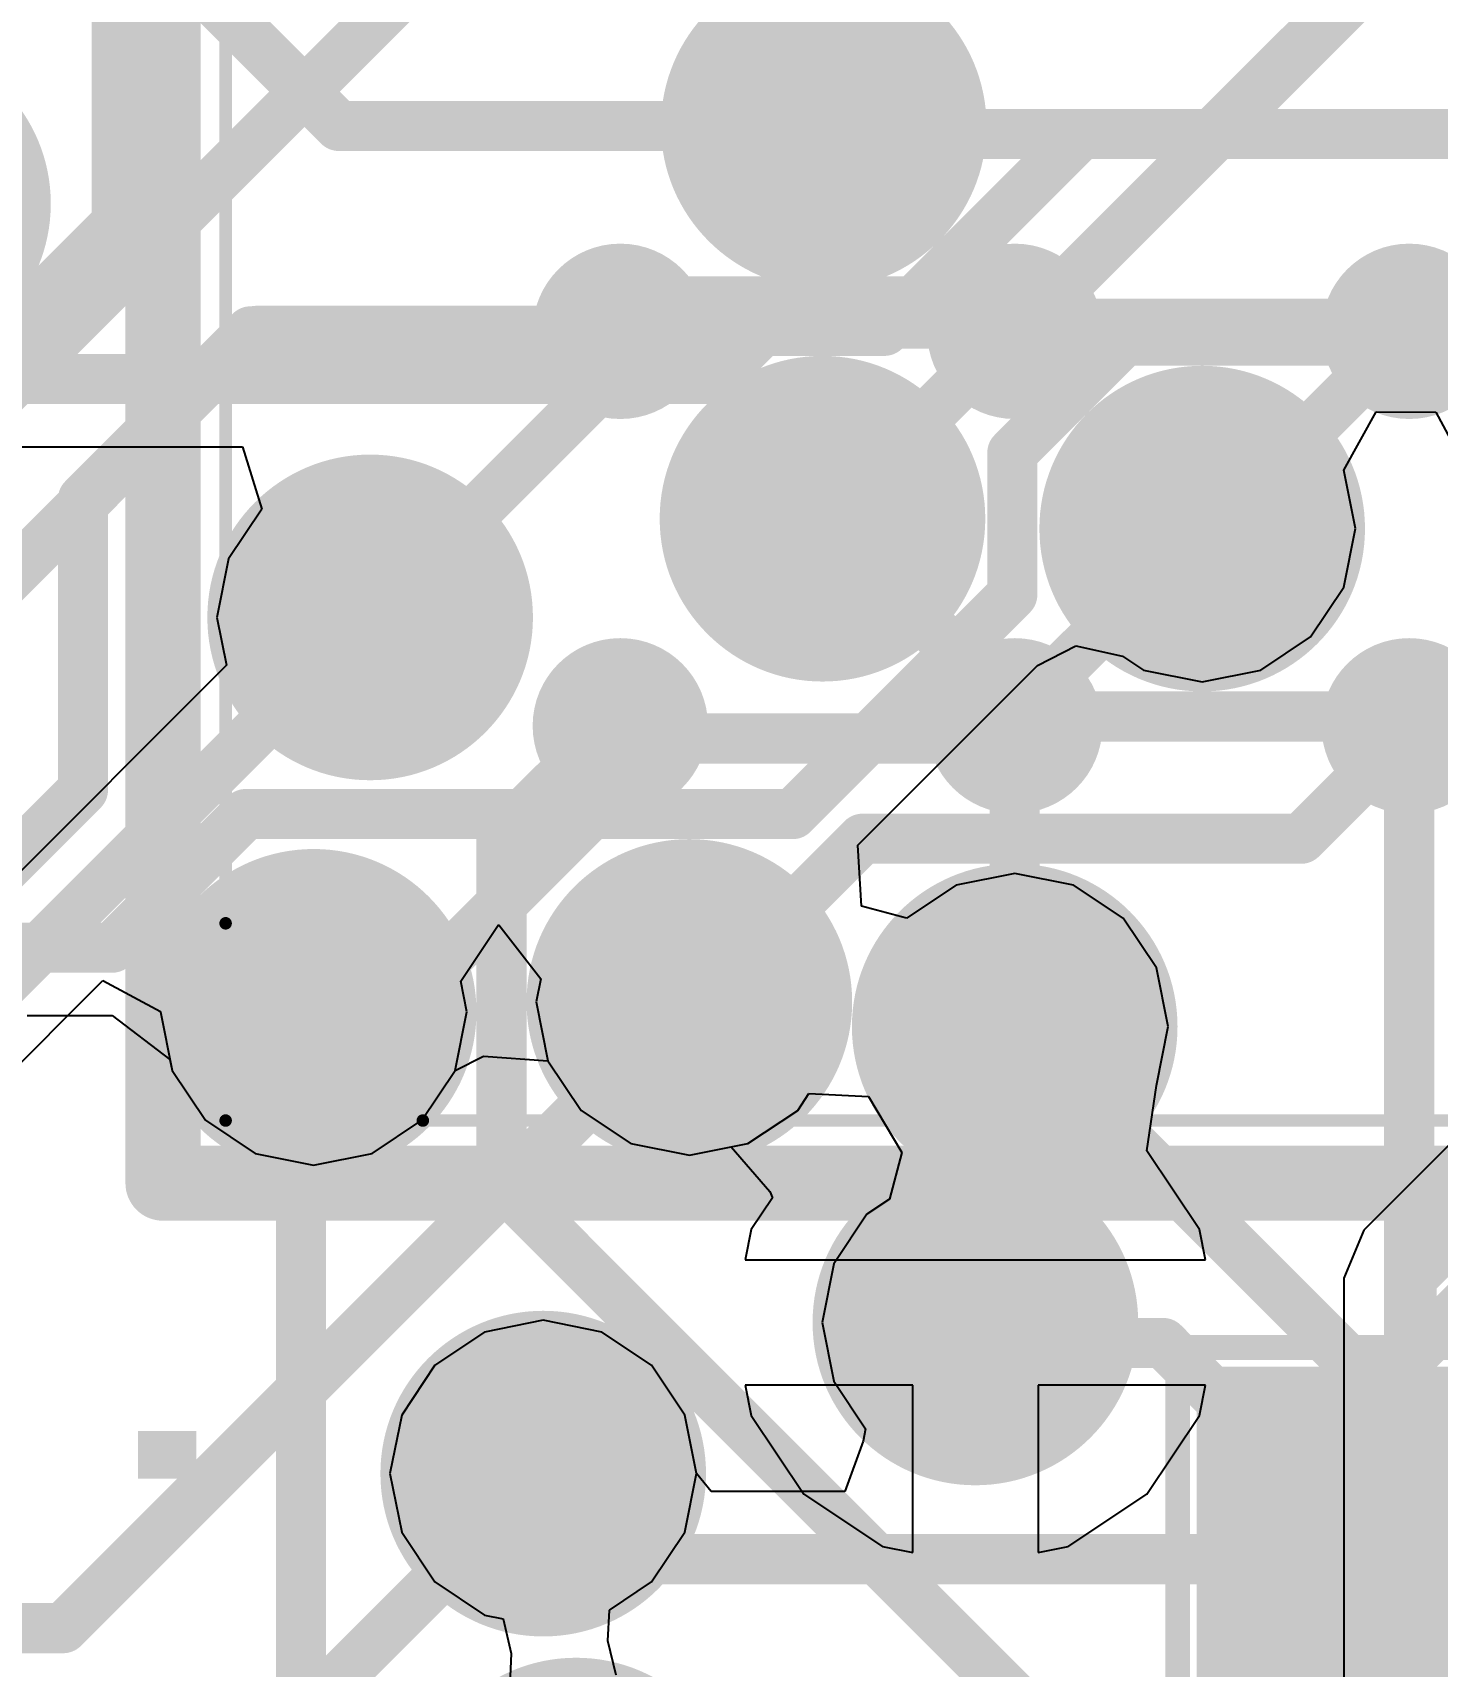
# Model space of a CAD drawing. Header units: millimetres. Extents: x 3.1 to 4.26, y 1.5 to 2.82.
# Drawn here: x 3.6625 to 3.7747, y 1.9029 to 2.0333 of the extents above; entities that cross this region are included whole.
import ezdxf

# ---------------------------------------------------------------- set-up
doc = ezdxf.new("R2010")
doc.units = ezdxf.units.MM
doc.header["$MEASUREMENT"] = 0
for name, color, linetype in [('BottomLayer', 5, 'Continuous'), ('BottomSolder', 6, 'Continuous'), ('Mechanical13', 56, 'Continuous'), ('Mechanical15', 56, 'Continuous'), ('MidLayer1', 16, 'Continuous'), ('MidLayer2', 76, 'Continuous'), ('TopLayer', 1, 'Continuous'), ('TopOverlay', 2, 'Continuous'), ('TopPaste', 8, 'Continuous'), ('TopSolder', 216, 'Continuous'), ('ViaHoleLayer', 16, 'Continuous')]:
    doc.layers.add(name, color=color, linetype=linetype)

# ---------------------------------------------------------------- blocks, each defined once
blk = doc.blocks.new('21_0735_MXM_9')
at = {"layer": 'TopLayer'}
h = blk.add_hatch(color=1, dxfattribs=at)
edge = h.paths.add_edge_path()
edge.add_arc((-0.125984, 0.125984), 0.007, 0, 360)
h = blk.add_hatch(color=1, dxfattribs=at)
edge = h.paths.add_edge_path()
edge.add_arc((-0.094488, 0.125984), 0.007, 0, 360)
h = blk.add_hatch(color=1, dxfattribs=at)
edge = h.paths.add_edge_path()
edge.add_arc((-0.125984, 0.094488), 0.007, 0, 360)
h = blk.add_hatch(color=1, dxfattribs=at)
edge = h.paths.add_edge_path()
edge.add_arc((-0.094488, 0.094488), 0.007, 0, 360)
h = blk.add_hatch(color=1, dxfattribs=at)
edge = h.paths.add_edge_path()
edge.add_arc((-0.125984, 0.062992), 0.007, 0, 360)
h = blk.add_hatch(color=1, dxfattribs=at)
edge = h.paths.add_edge_path()
edge.add_arc((-0.094488, 0.062992), 0.007, 0, 360)
at = {"layer": 'TopPaste'}
h = blk.add_hatch(color=8, dxfattribs=at)
edge = h.paths.add_edge_path()
edge.add_arc((-0.125984, 0.125984), 0.007, 0, 360)
h = blk.add_hatch(color=8, dxfattribs=at)
edge = h.paths.add_edge_path()
edge.add_arc((-0.094488, 0.125984), 0.007, 0, 360)
h = blk.add_hatch(color=8, dxfattribs=at)
edge = h.paths.add_edge_path()
edge.add_arc((-0.125984, 0.094488), 0.007, 0, 360)
h = blk.add_hatch(color=8, dxfattribs=at)
edge = h.paths.add_edge_path()
edge.add_arc((-0.094488, 0.094488), 0.007, 0, 360)
h = blk.add_hatch(color=8, dxfattribs=at)
edge = h.paths.add_edge_path()
edge.add_arc((-0.125984, 0.062992), 0.007, 0, 360)
h = blk.add_hatch(color=8, dxfattribs=at)
edge = h.paths.add_edge_path()
edge.add_arc((-0.094488, 0.062992), 0.007, 0, 360)
at = {"layer": 'TopSolder'}
h = blk.add_hatch(color=216, dxfattribs=at)
edge = h.paths.add_edge_path()
edge.add_arc((-0.125984, 0.125984), 0.007, 0, 360)
h = blk.add_hatch(color=216, dxfattribs=at)
edge = h.paths.add_edge_path()
edge.add_arc((-0.094488, 0.125984), 0.007, 0, 360)
h = blk.add_hatch(color=216, dxfattribs=at)
edge = h.paths.add_edge_path()
edge.add_arc((-0.125984, 0.094488), 0.007, 0, 360)
h = blk.add_hatch(color=216, dxfattribs=at)
edge = h.paths.add_edge_path()
edge.add_arc((-0.094488, 0.094488), 0.007, 0, 360)
h = blk.add_hatch(color=216, dxfattribs=at)
edge = h.paths.add_edge_path()
edge.add_arc((-0.125984, 0.062992), 0.007, 0, 360)
h = blk.add_hatch(color=216, dxfattribs=at)
edge = h.paths.add_edge_path()
edge.add_arc((-0.094488, 0.062992), 0.007, 0, 360)
at = {"layer": 'Mechanical13', "const_width": 0.001}
for points in [[(-0.141752, 0.1575), (-0.1575, 0.141752)], [(-0.1575, 0.1575), (0.1575, 0.1575)], [(-0.1575, 0.1575), (-0.1575, -0.1575)]]:
    blk.add_lwpolyline(points, dxfattribs=at)
at = {"layer": 'Mechanical13', "const_width": 0.0005}
for points in [[(-0.15775, 0.1575, 1), (-0.15725, 0.1575, 1)], [(-0.15775, 0.1575, 1), (-0.15725, 0.1575, 1)], [(-0.142002, 0.1575, 1), (-0.141502, 0.1575, 1)], [(-0.15775, 0.141752, 1), (-0.15725, 0.141752, 1)]]:
    blk.add_lwpolyline(points, format="xyb", close=True, dxfattribs=at)
at = {"layer": 'TopOverlay', "const_width": 0.006}
for points in [[(-0.1625, 0.1625), (0.1625, 0.1625)], [(-0.1625, 0.1625), (-0.1625, -0.1625)]]:
    blk.add_lwpolyline(points, dxfattribs=at)
at = {"layer": 'TopOverlay', "const_width": 0.003}
blk.add_lwpolyline([(-0.164, 0.1625, 1), (-0.161, 0.1625, 1)], format="xyb", close=True, dxfattribs=at)
blk.add_lwpolyline([(-0.164, 0.1625, 1), (-0.161, 0.1625, 1)], format="xyb", close=True, dxfattribs=at)
at = {"layer": 'TopOverlay'}
blk.add_text('.', height=0.03, dxfattribs=at).set_placement((-0.189764, 0.159842))
blk = doc.blocks.new('CAPC1005X60X30LL05T10_19')
at = {"layer": 'TopLayer'}
for points in [[(-0.02598, -0.01024), (-0.02598, 0.01024), (-0.00394, 0.01024), (-0.00394, -0.01024)], [(0.00394, -0.01024), (0.00394, 0.01024), (0.02598, 0.01024), (0.02598, -0.01024)]]:
    blk.add_hatch(color=1, dxfattribs=at).paths.add_polyline_path(points)
at = {"layer": 'TopPaste'}
for points in [[(-0.02598, -0.01024), (-0.02598, 0.01024), (-0.00394, 0.01024), (-0.00394, -0.01024)], [(0.00394, -0.01024), (0.00394, 0.01024), (0.02598, 0.01024), (0.02598, -0.01024)]]:
    blk.add_hatch(color=8, dxfattribs=at).paths.add_polyline_path(points)
at = {"layer": 'TopSolder'}
for points in [[(-0.02998, -0.01424), (-0.02998, 0.01424), (0.00006, 0.01424), (0.00006, -0.01424)], [(-0.00006, -0.01424), (-0.00006, 0.01424), (0.02998, 0.01424), (0.02998, -0.01424)]]:
    blk.add_hatch(color=216, dxfattribs=at).paths.add_polyline_path(points)
at = {"layer": 'Mechanical13', "const_width": 0.00394}
for points in [[(-0.02067, 0.01083), (-0.02067, -0.01083)], [(-0.02067, 0.01083), (0.02067, 0.01083)], [(0.02067, 0.01083), (0.02067, -0.01083)], [(-0.02067, -0.01083), (0.02067, -0.01083)]]:
    blk.add_lwpolyline(points, dxfattribs=at)
at = {"layer": 'Mechanical13', "const_width": 0.00197}
for points in [[(-0.02165, 0.01083, 1), (-0.01969, 0.01083, 1)], [(-0.02165, 0.01083, 1), (-0.01969, 0.01083, 1)], [(0.01969, 0.01083, 1), (0.02165, 0.01083, 1)], [(0.01969, 0.01083, 1), (0.02165, 0.01083, 1)], [(-0.02165, -0.01083, 1), (-0.01969, -0.01083, 1)], [(-0.02165, -0.01083, 1), (-0.01969, -0.01083, 1)], [(0.01969, -0.01083, 1), (0.02165, -0.01083, 1)], [(0.01969, -0.01083, 1), (0.02165, -0.01083, 1)]]:
    blk.add_lwpolyline(points, format="xyb", close=True, dxfattribs=at)
at = {"layer": 'Mechanical15'}
for points, const_width in [([(-0.0315, 0.01575), (-0.0315, -0.01575)], 0.00197), ([(-0.0315, 0.01575), (0.0315, 0.01575)], 0.00197), ([(0.0315, 0.01575), (0.0315, -0.01575)], 0.00197), ([(0, 0.01083), (0, -0.01083)], 0.00394), ([(-0.01083, 0), (0.01083, 0)], 0.00394), ([(-0.0315, -0.01575), (0.0315, -0.01575)], 0.00197)]:
    blk.add_lwpolyline(points, dxfattribs=dict(at, const_width=const_width))
for points, const_width in [([(-0.03199, 0.01575, 1), (-0.031, 0.01575, 1)], 0.000984), ([(-0.03199, 0.01575, 1), (-0.031, 0.01575, 1)], 0.000984), ([(0.031, 0.01575, 1), (0.03199, 0.01575, 1)], 0.000984), ([(0.031, 0.01575, 1), (0.03199, 0.01575, 1)], 0.000984), ([(-0.00098, 0.01083, 1), (0.00098, 0.01083, 1)], 0.00197), ([(-0.01181, 0, 1), (-0.00984, 0, 1)], 0.00197), ([(0.00984, 0, 1), (0.01181, 0, 1)], 0.00197), ([(-0.00098, -0.01083, 1), (0.00098, -0.01083, 1)], 0.00197), ([(-0.03199, -0.01575, 1), (-0.031, -0.01575, 1)], 0.000984), ([(-0.03199, -0.01575, 1), (-0.031, -0.01575, 1)], 0.000984), ([(0.031, -0.01575, 1), (0.03199, -0.01575, 1)], 0.000984), ([(0.031, -0.01575, 1), (0.03199, -0.01575, 1)], 0.000984)]:
    blk.add_lwpolyline(points, format="xyb", close=True, dxfattribs=dict(at, const_width=const_width))

msp = doc.modelspace()

# ---------------------------------------------------------------- hatches: boundary and pattern name
at = {"layer": 'BottomLayer'}
h = msp.add_hatch(color=5, dxfattribs=at)
edge = h.paths.add_edge_path()
edge.add_arc((3.72569, 2.02585), 0.009, 0, 360)
h = msp.add_hatch(color=5, dxfattribs=at)
edge = h.paths.add_edge_path()
edge.add_arc((3.72559, 1.99449), 0.009, 0, 360)
h = msp.add_hatch(color=5, dxfattribs=at)
edge = h.paths.add_edge_path()
edge.add_arc((3.75591, 1.9937), 0.009, 0, 360)
h = msp.add_hatch(color=5, dxfattribs=at)
edge = h.paths.add_edge_path()
edge.add_arc((3.68947, 1.98661), 0.009, 0, 360)
h = msp.add_hatch(color=5, dxfattribs=at)
edge = h.paths.add_edge_path()
edge.add_arc((3.71496, 1.95591), 0.009, 0, 360)
h = msp.add_hatch(color=5, dxfattribs=at)
edge = h.paths.add_edge_path()
edge.add_arc((3.68496, 1.95512), 0.009, 0, 360)
h = msp.add_hatch(color=5, dxfattribs=at)
edge = h.paths.add_edge_path()
edge.add_arc((3.74094, 1.95394), 0.009, 0, 360)
h = msp.add_hatch(color=5, dxfattribs=at)
edge = h.paths.add_edge_path()
edge.add_arc((3.7378, 1.93032), 0.009, 0, 360)
h = msp.add_hatch(color=5, dxfattribs=at)
edge = h.paths.add_edge_path()
edge.add_arc((3.70329, 1.91825), 0.009, 0, 360)
at = {"layer": 'BottomSolder'}
h = msp.add_hatch(color=6, dxfattribs=at)
edge = h.paths.add_edge_path()
edge.add_arc((3.72569, 2.02585), 0.013, 0, 360)
h = msp.add_hatch(color=6, dxfattribs=at)
edge = h.paths.add_edge_path()
edge.add_arc((3.65097, 2.01965), 0.013, 0, 360)
h = msp.add_hatch(color=6, dxfattribs=at)
edge = h.paths.add_edge_path()
edge.add_arc((3.72559, 1.99449), 0.013, 0, 360)
h = msp.add_hatch(color=6, dxfattribs=at)
edge = h.paths.add_edge_path()
edge.add_arc((3.75591, 1.9937), 0.013, 0, 360)
h = msp.add_hatch(color=6, dxfattribs=at)
edge = h.paths.add_edge_path()
edge.add_arc((3.68947, 1.98661), 0.013, 0, 360)
h = msp.add_hatch(color=6, dxfattribs=at)
edge = h.paths.add_edge_path()
edge.add_arc((3.71496, 1.95591), 0.013, 0, 360)
h = msp.add_hatch(color=6, dxfattribs=at)
edge = h.paths.add_edge_path()
edge.add_arc((3.68496, 1.95512), 0.013, 0, 360)
h = msp.add_hatch(color=6, dxfattribs=at)
edge = h.paths.add_edge_path()
edge.add_arc((3.74094, 1.95394), 0.013, 0, 360)
h = msp.add_hatch(color=6, dxfattribs=at)
edge = h.paths.add_edge_path()
edge.add_arc((3.7378, 1.93032), 0.013, 0, 360)
h = msp.add_hatch(color=6, dxfattribs=at)
edge = h.paths.add_edge_path()
edge.add_arc((3.70329, 1.91825), 0.013, 0, 360)
h = msp.add_hatch(color=6, dxfattribs=at)
edge = h.paths.add_edge_path()
edge.add_arc((3.70591, 1.89055), 0.013, 0, 360)
at = {"layer": 'MidLayer1'}
h = msp.add_hatch(color=16, dxfattribs=at)
edge = h.paths.add_edge_path()
edge.add_arc((3.72569, 2.02585), 0.009, 0, 360)
h = msp.add_hatch(color=16, dxfattribs=at)
edge = h.paths.add_edge_path()
edge.add_arc((3.72559, 1.99449), 0.009, 0, 360)
h = msp.add_hatch(color=16, dxfattribs=at)
edge = h.paths.add_edge_path()
edge.add_arc((3.75591, 1.9937), 0.009, 0, 360)
h = msp.add_hatch(color=16, dxfattribs=at)
edge = h.paths.add_edge_path()
edge.add_arc((3.68947, 1.98661), 0.009, 0, 360)
h = msp.add_hatch(color=16, dxfattribs=at)
edge = h.paths.add_edge_path()
edge.add_arc((3.71496, 1.95591), 0.009, 0, 360)
h = msp.add_hatch(color=16, dxfattribs=at)
edge = h.paths.add_edge_path()
edge.add_arc((3.68496, 1.95512), 0.009, 0, 360)
h = msp.add_hatch(color=16, dxfattribs=at)
edge = h.paths.add_edge_path()
edge.add_arc((3.74094, 1.95394), 0.009, 0, 360)
h = msp.add_hatch(color=16, dxfattribs=at)
edge = h.paths.add_edge_path()
edge.add_arc((3.7378, 1.93032), 0.009, 0, 360)
h = msp.add_hatch(color=16, dxfattribs=at)
edge = h.paths.add_edge_path()
edge.add_arc((3.70329, 1.91825), 0.009, 0, 360)
at = {"layer": 'MidLayer2'}
h = msp.add_hatch(color=76, dxfattribs=at)
edge = h.paths.add_edge_path()
edge.add_arc((3.72569, 2.02585), 0.009, 0, 360)
h = msp.add_hatch(color=76, dxfattribs=at)
edge = h.paths.add_edge_path()
edge.add_arc((3.72559, 1.99449), 0.009, 0, 360)
h = msp.add_hatch(color=76, dxfattribs=at)
edge = h.paths.add_edge_path()
edge.add_arc((3.75591, 1.9937), 0.009, 0, 360)
h = msp.add_hatch(color=76, dxfattribs=at)
edge = h.paths.add_edge_path()
edge.add_arc((3.68947, 1.98661), 0.009, 0, 360)
h = msp.add_hatch(color=76, dxfattribs=at)
edge = h.paths.add_edge_path()
edge.add_arc((3.71496, 1.95591), 0.009, 0, 360)
h = msp.add_hatch(color=76, dxfattribs=at)
edge = h.paths.add_edge_path()
edge.add_arc((3.68496, 1.95512), 0.009, 0, 360)
h = msp.add_hatch(color=76, dxfattribs=at)
edge = h.paths.add_edge_path()
edge.add_arc((3.74094, 1.95394), 0.009, 0, 360)
h = msp.add_hatch(color=76, dxfattribs=at)
edge = h.paths.add_edge_path()
edge.add_arc((3.7378, 1.93032), 0.009, 0, 360)
h = msp.add_hatch(color=76, dxfattribs=at)
edge = h.paths.add_edge_path()
edge.add_arc((3.70329, 1.91825), 0.009, 0, 360)
at = {"layer": 'TopLayer'}
h = msp.add_hatch(color=1, dxfattribs=at)
edge = h.paths.add_edge_path()
edge.add_arc((3.72569, 2.02585), 0.009, 0, 360)
h = msp.add_hatch(color=1, dxfattribs=at)
edge = h.paths.add_edge_path()
edge.add_arc((3.72559, 1.99449), 0.009, 0, 360)
h = msp.add_hatch(color=1, dxfattribs=at)
edge = h.paths.add_edge_path()
edge.add_arc((3.75591, 1.9937), 0.009, 0, 360)
h = msp.add_hatch(color=1, dxfattribs=at)
edge = h.paths.add_edge_path()
edge.add_arc((3.68947, 1.98661), 0.009, 0, 360)
h = msp.add_hatch(color=1, dxfattribs=at)
edge = h.paths.add_edge_path()
edge.add_arc((3.71496, 1.95591), 0.009, 0, 360)
h = msp.add_hatch(color=1, dxfattribs=at)
edge = h.paths.add_edge_path()
edge.add_arc((3.68496, 1.95512), 0.009, 0, 360)
h = msp.add_hatch(color=1, dxfattribs=at)
edge = h.paths.add_edge_path()
edge.add_arc((3.74094, 1.95394), 0.009, 0, 360)
h = msp.add_hatch(color=1, dxfattribs=at)
edge = h.paths.add_edge_path()
edge.add_arc((3.7378, 1.93032), 0.009, 0, 360)
h = msp.add_hatch(color=1, dxfattribs=at)
edge = h.paths.add_edge_path()
edge.add_arc((3.70329, 1.91825), 0.009, 0, 360)
at = {"layer": 'TopSolder'}
h = msp.add_hatch(color=216, dxfattribs=at)
edge = h.paths.add_edge_path()
edge.add_arc((3.72569, 2.02585), 0.013, 0, 360)
h = msp.add_hatch(color=216, dxfattribs=at)
edge = h.paths.add_edge_path()
edge.add_arc((3.65097, 2.01965), 0.013, 0, 360)
h = msp.add_hatch(color=216, dxfattribs=at)
edge = h.paths.add_edge_path()
edge.add_arc((3.72559, 1.99449), 0.013, 0, 360)
h = msp.add_hatch(color=216, dxfattribs=at)
edge = h.paths.add_edge_path()
edge.add_arc((3.75591, 1.9937), 0.013, 0, 360)
h = msp.add_hatch(color=216, dxfattribs=at)
edge = h.paths.add_edge_path()
edge.add_arc((3.68947, 1.98661), 0.013, 0, 360)
h = msp.add_hatch(color=216, dxfattribs=at)
edge = h.paths.add_edge_path()
edge.add_arc((3.71496, 1.95591), 0.013, 0, 360)
h = msp.add_hatch(color=216, dxfattribs=at)
edge = h.paths.add_edge_path()
edge.add_arc((3.68496, 1.95512), 0.013, 0, 360)
h = msp.add_hatch(color=216, dxfattribs=at)
edge = h.paths.add_edge_path()
edge.add_arc((3.74094, 1.95394), 0.013, 0, 360)
h = msp.add_hatch(color=216, dxfattribs=at)
edge = h.paths.add_edge_path()
edge.add_arc((3.7378, 1.93032), 0.013, 0, 360)
h = msp.add_hatch(color=216, dxfattribs=at)
edge = h.paths.add_edge_path()
edge.add_arc((3.70329, 1.91825), 0.013, 0, 360)
h = msp.add_hatch(color=216, dxfattribs=at)
edge = h.paths.add_edge_path()
edge.add_arc((3.70591, 1.89055), 0.013, 0, 360)
at = {"layer": 'ViaHoleLayer'}
h = msp.add_hatch(color=16, dxfattribs=at)
edge = h.paths.add_edge_path()
edge.add_arc((3.72569, 2.02585), 0.004, 0, 360)
h = msp.add_hatch(color=16, dxfattribs=at)
edge = h.paths.add_edge_path()
edge.add_arc((3.72559, 1.99449), 0.004, 0, 360)
h = msp.add_hatch(color=16, dxfattribs=at)
edge = h.paths.add_edge_path()
edge.add_arc((3.75591, 1.9937), 0.004, 0, 360)
h = msp.add_hatch(color=16, dxfattribs=at)
edge = h.paths.add_edge_path()
edge.add_arc((3.68947, 1.98661), 0.004, 0, 360)
h = msp.add_hatch(color=16, dxfattribs=at)
edge = h.paths.add_edge_path()
edge.add_arc((3.68496, 1.95512), 0.004, 0, 360)
h = msp.add_hatch(color=16, dxfattribs=at)
edge = h.paths.add_edge_path()
edge.add_arc((3.71496, 1.95591), 0.004, 0, 360)
h = msp.add_hatch(color=16, dxfattribs=at)
edge = h.paths.add_edge_path()
edge.add_arc((3.74094, 1.95394), 0.004, 0, 360)
h = msp.add_hatch(color=16, dxfattribs=at)
edge = h.paths.add_edge_path()
edge.add_arc((3.7378, 1.93032), 0.004, 0, 360)
h = msp.add_hatch(color=16, dxfattribs=at)
edge = h.paths.add_edge_path()
edge.add_arc((3.70329, 1.91825), 0.004, 0, 360)

# ---------------------------------------------------------------- linework, layer by layer
at = {"layer": 'BottomLayer', "const_width": 0.004}
for points in [[(3.66924, 2.01812), (3.66924, 2.05312)], [(3.74374, 2.01185), (3.77244, 2.04055)], [(3.6517, 2.00058), (3.66924, 2.01812)], [(3.68947, 1.98661), (3.71471, 2.01185)], [(3.71471, 2.01185), (3.74374, 2.01185)], [(3.72559, 1.99449), (3.74138, 1.9787)], [(3.74138, 1.9787), (3.77799, 1.9787)], [(3.66496, 1.90591), (3.71496, 1.95591)], [(3.74094, 1.95394), (3.78828, 1.9066)], [(3.67808, 1.89304), (3.70329, 1.91825)], [(3.65714, 1.90591), (3.66496, 1.90591)]]:
    msp.add_lwpolyline(points, dxfattribs=at)
at = {"layer": 'BottomLayer', "const_width": 0.002}
for points in [[(3.66824, 2.01812, 1), (3.67024, 2.01812, 1)], [(3.66824, 2.01812, 1), (3.67024, 2.01812, 1)], [(3.71371, 2.01185, 1), (3.71571, 2.01185, 1)], [(3.71371, 2.01185, 1), (3.71571, 2.01185, 1)], [(3.74274, 2.01185, 1), (3.74474, 2.01185, 1)], [(3.74274, 2.01185, 1), (3.74474, 2.01185, 1)], [(3.72459, 1.99449, 1), (3.72659, 1.99449, 1)], [(3.68847, 1.98661, 1), (3.69047, 1.98661, 1)], [(3.74038, 1.9787, 1), (3.74238, 1.9787, 1)], [(3.74038, 1.9787, 1), (3.74238, 1.9787, 1)], [(3.71396, 1.95591, 1), (3.71596, 1.95591, 1)], [(3.73994, 1.95394, 1), (3.74194, 1.95394, 1)], [(3.70229, 1.91825, 1), (3.70429, 1.91825, 1)], [(3.66396, 1.90591, 1), (3.66596, 1.90591, 1)], [(3.66396, 1.90591, 1), (3.66596, 1.90591, 1)]]:
    msp.add_lwpolyline(points, format="xyb", close=True, dxfattribs=at)
at = {"layer": 'MidLayer1'}
for p, q in [((3.61046, 2.00023), (3.67927, 2.00023)), ((3.67927, 2.00023), (3.68082, 1.99526)), ((3.68082, 1.99526), (3.67817, 1.99129)), ((3.67817, 1.99129), (3.67724, 1.98661)), ((3.67724, 1.98661), (3.678, 1.98279)), ((3.678, 1.98279), (3.64905, 1.95384)), ((3.65512, 1.9446), (3.66812, 1.95761)), ((3.66812, 1.95761), (3.67273, 1.95514)), ((3.67273, 1.95514), (3.67273, 1.95512)), ((3.67273, 1.95512), (3.67366, 1.95044)), ((3.69626, 1.95044), (3.69853, 1.95159)), ((3.69853, 1.95159), (3.70366, 1.95122)), ((3.67366, 1.95044), (3.67631, 1.94647)), ((3.69361, 1.94647), (3.69626, 1.95044)), ((3.70366, 1.95122), (3.70631, 1.94725)), ((3.72361, 1.94725), (3.7245, 1.94859)), ((3.7245, 1.94859), (3.72926, 1.94835)), ((3.72926, 1.94835), (3.73193, 1.94389)), ((3.67631, 1.94647), (3.68028, 1.94381)), ((3.68964, 1.94381), (3.69361, 1.94647)), ((3.70631, 1.94725), (3.71028, 1.9446)), ((3.71964, 1.9446), (3.72361, 1.94725)), ((3.68028, 1.94381), (3.68496, 1.94288)), ((3.68496, 1.94288), (3.68964, 1.94381)), ((3.71028, 1.9446), (3.71496, 1.94367)), ((3.71496, 1.94367), (3.71964, 1.9446)), ((3.73193, 1.94389), (3.73095, 1.94017)), ((3.73095, 1.94017), (3.72914, 1.93897)), ((3.72914, 1.93897), (3.72649, 1.935)), ((3.72649, 1.935), (3.72556, 1.93032)), ((3.70329, 1.93049), (3.69861, 1.92955)), ((3.70797, 1.92955), (3.70329, 1.93049)), ((3.69861, 1.92955), (3.69464, 1.9269)), ((3.71194, 1.9269), (3.70797, 1.92955)), ((3.72556, 1.93032), (3.72649, 1.92563)), ((3.69464, 1.9269), (3.69199, 1.92293)), ((3.71459, 1.92293), (3.71194, 1.9269)), ((3.72649, 1.92563), (3.72903, 1.92183)), ((3.69199, 1.92293), (3.69105, 1.91825)), ((3.71552, 1.91825), (3.71459, 1.92293)), ((3.72903, 1.92183), (3.72884, 1.92083)), ((3.72884, 1.92083), (3.72738, 1.91683)), ((3.69105, 1.91825), (3.69199, 1.91357)), ((3.71669, 1.91683), (3.71552, 1.91825)), ((3.72738, 1.91683), (3.71669, 1.91683)), ((3.69199, 1.91357), (3.69464, 1.9096)), ((3.69464, 1.9096), (3.69861, 1.90695)), ((3.69861, 1.90695), (3.70009, 1.90665)), ((3.70009, 1.90665), (3.70074, 1.90389)), ((3.70074, 1.90389), (3.70062, 1.90145))]:
    msp.add_line(p, q, dxfattribs=at)
at = {"layer": 'MidLayer1', "const_width": 0.004}
for points in [[(3.67634, 2.03648), (3.68697, 2.02585)], [(3.68697, 2.02585), (3.72569, 2.02585)], [(3.71695, 2.00565), (3.72137, 2.01006)], [(3.72137, 2.01006), (3.88651, 2.01006)], [(3.61046, 2.00565), (3.71695, 2.00565)], [(3.73914, 1.97694), (3.75591, 1.9937)], [(3.76382, 1.96894), (3.78819, 1.99331)], [(3.65129, 1.94843), (3.68947, 1.98661)], [(3.69134, 1.95512), (3.71316, 1.97694)], [(3.71316, 1.97694), (3.73914, 1.97694)], [(3.71535, 1.95551), (3.72878, 1.96894)], [(3.72878, 1.96894), (3.76382, 1.96894)], [(3.71496, 1.95591), (3.71535, 1.95551)], [(3.68496, 1.95512), (3.69134, 1.95512)], [(3.75645, 1.91142), (3.77889, 1.93386)], [(3.70329, 1.91825), (3.70605, 1.91825)], [(3.70605, 1.91825), (3.71289, 1.91142)], [(3.71289, 1.91142), (3.75645, 1.91142)]]:
    msp.add_lwpolyline(points, dxfattribs=at)
at = {"layer": 'MidLayer1', "const_width": 0.002}
for points in [[(3.68597, 2.02585, 1), (3.68797, 2.02585, 1)], [(3.68597, 2.02585, 1), (3.68797, 2.02585, 1)], [(3.72469, 2.02585, 1), (3.72669, 2.02585, 1)], [(3.72037, 2.01006, 1), (3.72237, 2.01006, 1)], [(3.72037, 2.01006, 1), (3.72237, 2.01006, 1)], [(3.71595, 2.00565, 1), (3.71795, 2.00565, 1)], [(3.71595, 2.00565, 1), (3.71795, 2.00565, 1)], [(3.75491, 1.9937, 1), (3.75691, 1.9937, 1)], [(3.68847, 1.98661, 1), (3.69047, 1.98661, 1)], [(3.71216, 1.97694, 1), (3.71416, 1.97694, 1)], [(3.71216, 1.97694, 1), (3.71416, 1.97694, 1)], [(3.73814, 1.97694, 1), (3.74014, 1.97694, 1)], [(3.73814, 1.97694, 1), (3.74014, 1.97694, 1)], [(3.72778, 1.96894, 1), (3.72978, 1.96894, 1)], [(3.72778, 1.96894, 1), (3.72978, 1.96894, 1)], [(3.76282, 1.96894, 1), (3.76482, 1.96894, 1)], [(3.76282, 1.96894, 1), (3.76482, 1.96894, 1)], [(3.71396, 1.95591, 1), (3.71596, 1.95591, 1)], [(3.68396, 1.95512, 1), (3.68596, 1.95512, 1)], [(3.69034, 1.95512, 1), (3.69234, 1.95512, 1)], [(3.69034, 1.95512, 1), (3.69234, 1.95512, 1)], [(3.71435, 1.95551, 1), (3.71635, 1.95551, 1)], [(3.71435, 1.95551, 1), (3.71635, 1.95551, 1)], [(3.70229, 1.91825, 1), (3.70429, 1.91825, 1)], [(3.70505, 1.91825, 1), (3.70705, 1.91825, 1)], [(3.70505, 1.91825, 1), (3.70705, 1.91825, 1)], [(3.71189, 1.91142, 1), (3.71389, 1.91142, 1)], [(3.71189, 1.91142, 1), (3.71389, 1.91142, 1)], [(3.75545, 1.91142, 1), (3.75745, 1.91142, 1)], [(3.75545, 1.91142, 1), (3.75745, 1.91142, 1)]]:
    msp.add_lwpolyline(points, format="xyb", close=True, dxfattribs=at)
at = {"layer": 'MidLayer2'}
for p, q in [((3.76721, 1.99838), (3.7698, 2.00302)), ((3.7698, 2.00302), (3.77456, 2.00301)), ((3.77456, 2.00301), (3.77709, 1.99829)), ((3.76814, 1.9937), (3.76721, 1.99838)), ((3.76721, 1.98902), (3.76814, 1.9937)), ((3.76456, 1.98505), (3.76721, 1.98902)), ((3.74275, 1.98278), (3.74583, 1.98433)), ((3.74583, 1.98433), (3.74954, 1.98352)), ((3.76059, 1.9824), (3.76456, 1.98505)), ((3.7284, 1.96843), (3.74275, 1.98278)), ((3.74954, 1.98352), (3.75122, 1.9824)), ((3.75122, 1.9824), (3.75591, 1.98147)), ((3.75591, 1.98147), (3.76059, 1.9824)), ((3.72871, 1.96355), (3.7284, 1.96843)), ((3.74094, 1.96617), (3.73626, 1.96524)), ((3.74563, 1.96524), (3.74094, 1.96617)), ((3.73626, 1.96524), (3.73229, 1.96259)), ((3.7496, 1.96259), (3.74563, 1.96524)), ((3.73229, 1.96259), (3.72871, 1.96355)), ((3.69671, 1.95758), (3.69968, 1.96203)), ((3.69968, 1.96203), (3.69974, 1.96207)), ((3.69974, 1.96207), (3.70309, 1.95775)), ((3.75225, 1.95862), (3.7496, 1.96259)), ((3.75318, 1.95394), (3.75225, 1.95862)), ((3.6972, 1.95512), (3.69671, 1.95758)), ((3.70309, 1.95775), (3.70273, 1.95591)), ((3.70273, 1.95591), (3.70366, 1.95122)), ((3.66208, 1.95482), (3.66887, 1.95482)), ((3.66887, 1.95482), (3.67348, 1.95132)), ((3.69626, 1.95044), (3.6972, 1.95512)), ((3.75225, 1.94925), (3.75318, 1.95394)), ((3.67348, 1.95132), (3.67366, 1.95044)), ((3.67366, 1.95044), (3.67631, 1.94647)), ((3.69361, 1.94647), (3.69626, 1.95044)), ((3.70366, 1.95122), (3.70631, 1.94725)), ((3.75149, 1.94401), (3.75225, 1.94925)), ((3.78026, 1.94914), (3.76881, 1.93769)), ((3.67631, 1.94647), (3.68028, 1.94381)), ((3.68964, 1.94381), (3.69361, 1.94647)), ((3.70631, 1.94725), (3.71028, 1.9446)), ((3.68028, 1.94381), (3.68496, 1.94288)), ((3.68496, 1.94288), (3.68964, 1.94381)), ((3.71028, 1.9446), (3.71496, 1.94367)), ((3.71496, 1.94367), (3.7183, 1.94433)), ((3.7183, 1.94433), (3.72138, 1.94078)), ((3.75569, 1.93773), (3.75149, 1.94401)), ((3.7216, 1.94028), (3.7199, 1.93773)), ((3.72138, 1.94078), (3.7216, 1.94028)), ((3.7199, 1.93773), (3.71942, 1.93531)), ((3.75617, 1.93531), (3.75569, 1.93773)), ((3.76881, 1.93769), (3.76722, 1.93386)), ((3.71942, 1.93531), (3.75617, 1.93531)), ((3.76722, 1.93386), (3.76722, 1.93386)), ((3.76722, 1.93386), (3.76722, 1.87684)), ((3.70329, 1.93049), (3.69861, 1.92955)), ((3.70797, 1.92955), (3.70329, 1.93049)), ((3.69861, 1.92955), (3.69464, 1.9269)), ((3.71194, 1.9269), (3.70797, 1.92955)), ((3.69464, 1.9269), (3.69199, 1.92293)), ((3.71459, 1.92293), (3.71194, 1.9269)), ((3.7328, 1.92532), (3.71942, 1.92532)), ((3.71942, 1.92532), (3.7199, 1.9229)), ((3.7328, 1.91194), (3.7328, 1.92532)), ((3.75617, 1.92532), (3.7428, 1.92532)), ((3.7428, 1.92532), (3.7428, 1.91194)), ((3.75569, 1.9229), (3.75617, 1.92532)), ((3.69199, 1.92293), (3.69105, 1.91825)), ((3.71552, 1.91825), (3.71459, 1.92293)), ((3.7199, 1.9229), (3.7241, 1.91662)), ((3.75149, 1.91662), (3.75569, 1.9229)), ((3.69105, 1.91825), (3.69199, 1.91357)), ((3.71459, 1.91357), (3.71552, 1.91825)), ((3.7241, 1.91662), (3.73038, 1.91242)), ((3.74521, 1.91242), (3.75149, 1.91662)), ((3.69199, 1.91357), (3.69464, 1.9096)), ((3.71194, 1.9096), (3.71459, 1.91357)), ((3.73038, 1.91242), (3.7328, 1.91194)), ((3.7428, 1.91194), (3.74521, 1.91242)), ((3.69464, 1.9096), (3.69861, 1.90695)), ((3.70858, 1.90735), (3.71194, 1.9096)), ((3.69861, 1.90695), (3.70009, 1.90665)), ((3.70845, 1.90491), (3.70858, 1.90735)), ((3.70009, 1.90665), (3.70074, 1.90389)), ((3.70911, 1.90215), (3.70845, 1.90491)), ((3.70074, 1.90389), (3.70062, 1.90145))]:
    msp.add_line(p, q, dxfattribs=at)
at = {"layer": 'MidLayer2', "const_width": 0.004}
for points in [[(3.73054, 2.00949), (3.74625, 2.0252)], [(3.74625, 2.0252), (3.78858, 2.0252)], [(3.66575, 1.99488), (3.68035, 2.00949)], [(3.68035, 2.00949), (3.73054, 2.00949)], [(3.74075, 1.99976), (3.74969, 2.0087)], [(3.74969, 2.0087), (3.80142, 2.0087)], [(3.74075, 1.98843), (3.74075, 1.99976)], [(3.64882, 1.97795), (3.66575, 1.99488)], [(3.72322, 1.97091), (3.74075, 1.98843)], [(3.66887, 1.96024), (3.67953, 1.97091)], [(3.67953, 1.97091), (3.72322, 1.97091)], [(3.65984, 1.96024), (3.66575, 1.96024)], [(3.66575, 1.96024), (3.66887, 1.96024)], [(3.77263, 1.93386), (3.78409, 1.94531)], [(3.77263, 1.8746), (3.77263, 1.93386)]]:
    msp.add_lwpolyline(points, dxfattribs=at)
at = {"layer": 'MidLayer2', "const_width": 0.002}
for points in [[(3.74525, 2.0252, 1), (3.74725, 2.0252, 1)], [(3.74525, 2.0252, 1), (3.74725, 2.0252, 1)], [(3.67935, 2.00949, 1), (3.68135, 2.00949, 1)], [(3.67935, 2.00949, 1), (3.68135, 2.00949, 1)], [(3.72954, 2.00949, 1), (3.73154, 2.00949, 1)], [(3.72954, 2.00949, 1), (3.73154, 2.00949, 1)], [(3.74869, 2.0087, 1), (3.75069, 2.0087, 1)], [(3.74869, 2.0087, 1), (3.75069, 2.0087, 1)], [(3.73975, 1.99976, 1), (3.74175, 1.99976, 1)], [(3.73975, 1.99976, 1), (3.74175, 1.99976, 1)], [(3.66475, 1.99488, 1), (3.66675, 1.99488, 1)], [(3.66475, 1.99488, 1), (3.66675, 1.99488, 1)], [(3.73975, 1.98843, 1), (3.74175, 1.98843, 1)], [(3.73975, 1.98843, 1), (3.74175, 1.98843, 1)], [(3.67853, 1.97091, 1), (3.68053, 1.97091, 1)], [(3.67853, 1.97091, 1), (3.68053, 1.97091, 1)], [(3.72222, 1.97091, 1), (3.72422, 1.97091, 1)], [(3.72222, 1.97091, 1), (3.72422, 1.97091, 1)], [(3.66475, 1.96024, 1), (3.66675, 1.96024, 1)], [(3.66475, 1.96024, 1), (3.66675, 1.96024, 1)], [(3.66787, 1.96024, 1), (3.66987, 1.96024, 1)], [(3.66787, 1.96024, 1), (3.66987, 1.96024, 1)], [(3.77163, 1.93386, 1), (3.77363, 1.93386, 1)], [(3.77163, 1.93386, 1), (3.77363, 1.93386, 1)]]:
    msp.add_lwpolyline(points, format="xyb", close=True, dxfattribs=at)
at = {"layer": 'TopLayer', "const_width": 0.004}
for points in [[(3.65013, 1.99449), (3.69645, 2.04081)], [(3.75669, 2.0252), (3.77244, 2.04094)], [(3.72569, 2.02585), (3.72634, 2.0252)], [(3.72569, 2.02585), (3.72585, 2.02585)], [(3.72634, 2.0252), (3.75669, 2.0252)], [(3.66654, 1.99606), (3.67992, 2.00945)], [(3.67992, 2.00945), (3.70945, 2.00945)], [(3.72579, 1.99449), (3.74075, 2.00945)], [(3.74075, 2.00945), (3.74094, 2.00945)], [(3.75669, 1.9937), (3.77244, 2.00945)], [(3.66654, 1.97283), (3.66654, 1.99606)], [(3.72559, 1.99449), (3.72579, 1.99449)], [(3.75591, 1.9937), (3.75669, 1.9937)], [(3.69996, 1.96917), (3.70875, 1.97795)], [(3.70875, 1.97795), (3.70945, 1.97795)], [(3.74094, 1.95394), (3.74094, 1.97795)], [(3.77244, 1.91531), (3.77244, 1.97795)], [(3.60157, 1.90787), (3.66654, 1.97283)], [(3.69996, 1.94138), (3.69996, 1.96917)], [(3.68496, 1.95512), (3.68923, 1.95085)], [(3.74094, 1.95394), (3.74094, 1.95394)], [(3.68394, 1.94555), (3.68923, 1.95085)], [(3.68394, 1.93386), (3.68394, 1.94555)], [(3.69996, 1.94138), (3.75356, 1.88778)], [(3.68394, 1.86949), (3.68394, 1.93386)], [(3.7378, 1.93032), (3.73943, 1.92868)], [(3.73943, 1.92868), (3.7528, 1.92868)], [(3.7528, 1.92868), (3.76067, 1.9208)], [(3.77244, 1.91531), (3.78358, 1.92646)], [(3.76067, 1.9208), (3.76146, 1.9208)], [(3.76146, 1.9208), (3.7697, 1.91257)], [(3.7697, 1.91257), (3.77244, 1.91531)], [(3.7697, 1.91178), (3.7697, 1.91257)]]:
    msp.add_lwpolyline(points, dxfattribs=at)
at = {"layer": 'TopLayer', "const_width": 0.002}
for points in [[(3.72469, 2.02585, 1), (3.72669, 2.02585, 1)], [(3.72469, 2.02585, 1), (3.72669, 2.02585, 1)], [(3.72485, 2.02585, 1), (3.72685, 2.02585, 1)], [(3.72534, 2.0252, 1), (3.72734, 2.0252, 1)], [(3.72534, 2.0252, 1), (3.72734, 2.0252, 1)], [(3.75569, 2.0252, 1), (3.75769, 2.0252, 1)], [(3.75569, 2.0252, 1), (3.75769, 2.0252, 1)], [(3.67892, 2.00945, 1), (3.68092, 2.00945, 1)], [(3.67892, 2.00945, 1), (3.68092, 2.00945, 1)], [(3.70845, 2.00945, 1), (3.71045, 2.00945, 1)], [(3.73975, 2.00945, 1), (3.74175, 2.00945, 1)], [(3.73975, 2.00945, 1), (3.74175, 2.00945, 1)], [(3.73994, 2.00945, 1), (3.74194, 2.00945, 1)], [(3.77144, 2.00945, 1), (3.77344, 2.00945, 1)], [(3.66554, 1.99606, 1), (3.66754, 1.99606, 1)], [(3.66554, 1.99606, 1), (3.66754, 1.99606, 1)], [(3.72459, 1.99449, 1), (3.72659, 1.99449, 1)], [(3.72479, 1.99449, 1), (3.72679, 1.99449, 1)], [(3.72479, 1.99449, 1), (3.72679, 1.99449, 1)], [(3.75491, 1.9937, 1), (3.75691, 1.9937, 1)], [(3.75569, 1.9937, 1), (3.75769, 1.9937, 1)], [(3.75569, 1.9937, 1), (3.75769, 1.9937, 1)], [(3.70775, 1.97795, 1), (3.70975, 1.97795, 1)], [(3.70775, 1.97795, 1), (3.70975, 1.97795, 1)], [(3.70845, 1.97795, 1), (3.71045, 1.97795, 1)], [(3.73994, 1.97795, 1), (3.74194, 1.97795, 1)], [(3.77144, 1.97795, 1), (3.77344, 1.97795, 1)], [(3.66554, 1.97283, 1), (3.66754, 1.97283, 1)], [(3.66554, 1.97283, 1), (3.66754, 1.97283, 1)], [(3.69896, 1.96917, 1), (3.70096, 1.96917, 1)], [(3.69896, 1.96917, 1), (3.70096, 1.96917, 1)], [(3.68396, 1.95512, 1), (3.68596, 1.95512, 1)], [(3.73994, 1.95394, 1), (3.74194, 1.95394, 1)], [(3.73994, 1.95394, 1), (3.74194, 1.95394, 1)], [(3.73994, 1.95394, 1), (3.74194, 1.95394, 1)], [(3.68823, 1.95085, 1), (3.69023, 1.95085, 1)], [(3.68823, 1.95085, 1), (3.69023, 1.95085, 1)], [(3.68294, 1.94555, 1), (3.68494, 1.94555, 1)], [(3.68294, 1.94555, 1), (3.68494, 1.94555, 1)], [(3.69896, 1.94138, 1), (3.70096, 1.94138, 1)], [(3.69896, 1.94138, 1), (3.70096, 1.94138, 1)], [(3.68294, 1.93386, 1), (3.68494, 1.93386, 1)], [(3.68294, 1.93386, 1), (3.68494, 1.93386, 1)], [(3.7368, 1.93032, 1), (3.7388, 1.93032, 1)], [(3.73843, 1.92868, 1), (3.74043, 1.92868, 1)], [(3.73843, 1.92868, 1), (3.74043, 1.92868, 1)], [(3.7518, 1.92868, 1), (3.7538, 1.92868, 1)], [(3.7518, 1.92868, 1), (3.7538, 1.92868, 1)], [(3.75967, 1.9208, 1), (3.76167, 1.9208, 1)], [(3.75967, 1.9208, 1), (3.76167, 1.9208, 1)], [(3.76046, 1.9208, 1), (3.76246, 1.9208, 1)], [(3.76046, 1.9208, 1), (3.76246, 1.9208, 1)], [(3.77144, 1.91531, 1), (3.77344, 1.91531, 1)], [(3.77144, 1.91531, 1), (3.77344, 1.91531, 1)], [(3.77144, 1.91531, 1), (3.77344, 1.91531, 1)], [(3.7687, 1.91257, 1), (3.7707, 1.91257, 1)], [(3.7687, 1.91257, 1), (3.7707, 1.91257, 1)], [(3.7687, 1.91257, 1), (3.7707, 1.91257, 1)], [(3.7687, 1.91178, 1), (3.7707, 1.91178, 1)]]:
    msp.add_lwpolyline(points, format="xyb", close=True, dxfattribs=at)

# ---------------------------------------------------------------- block references
at = {"rotation": 90}
for name, p in [('21_0735_MXM_9', (3.83543, 2.10394)), ('CAPC1005X60X30LL05T10_19', (3.7697, 1.89682))]:
    msp.add_blockref(name, p, dxfattribs=at)

doc.saveas('drawing.dxf')
